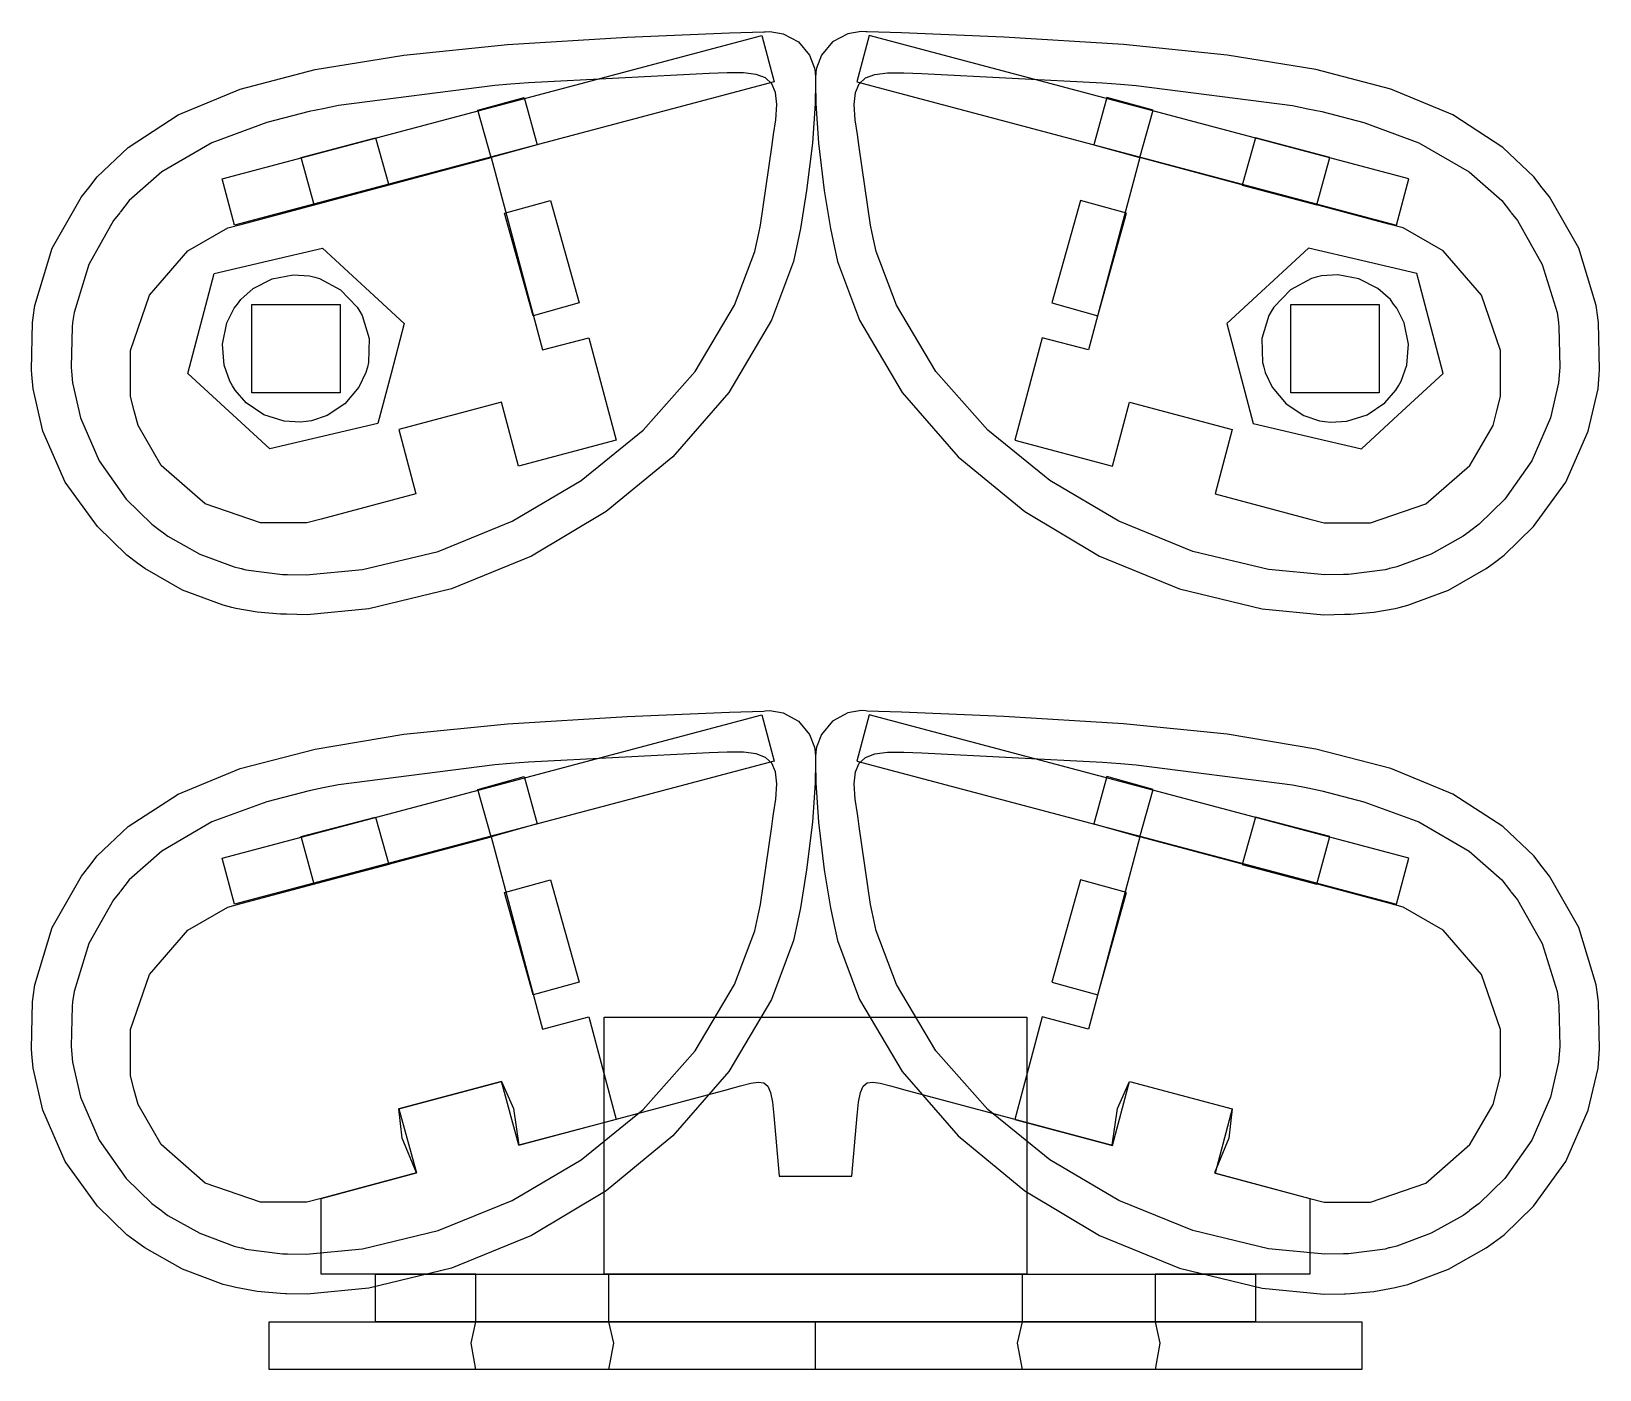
# Model space of a CAD drawing. Extents: x -158 to 1119, y 475 to 1777.
# Drawn here: x 463.2 to 551.8, y 1629.1 to 1704.7 of the extents above; entities that cross this region are included whole.
import ezdxf

# ---------------------------------------------------------------- set-up
doc = ezdxf.new("R2010")
doc.units = 0
doc.header["$MEASUREMENT"] = 0

msp = doc.modelspace()

# ---------------------------------------------------------------- linework, layer by layer
at = {"color": 0}
for p, q in [((474.024, 1696.373), (504.497, 1704.463)), ((504.497, 1704.463), (505.189, 1701.853)), ((510.555, 1704.463), (509.863, 1701.853)), ((541.028, 1696.373), (510.555, 1704.463)), ((505.189, 1701.853), (474.719, 1693.763)), ((509.863, 1701.853), (540.336, 1693.763)), ((488.464, 1700.253), (491.067, 1700.973)), ((491.067, 1700.973), (491.812, 1698.303)), ((523.988, 1700.973), (523.244, 1698.303)), ((526.588, 1700.253), (523.988, 1700.973)), ((489.212, 1697.583), (488.464, 1700.253)), ((525.841, 1697.583), (526.588, 1700.253)), ((478.473, 1697.583), (482.678, 1698.693)), ((482.678, 1698.693), (483.423, 1696.013)), ((491.812, 1698.303), (489.212, 1697.583)), ((523.244, 1698.303), (525.841, 1697.583)), ((532.374, 1698.693), (531.63, 1696.013)), ((536.583, 1697.583), (532.374, 1698.693)), ((475.153, 1693.823), (489.212, 1697.583)), ((479.217, 1694.913), (478.473, 1697.583)), ((489.212, 1697.583), (492.115, 1686.713)), ((525.841, 1697.583), (522.937, 1686.713)), ((539.899, 1693.823), (525.841, 1697.583)), ((535.835, 1694.913), (536.583, 1697.583)), ((474.719, 1693.763), (474.024, 1696.373)), ((540.336, 1693.763), (541.028, 1696.373)), ((483.423, 1696.013), (479.217, 1694.913)), ((531.63, 1696.013), (535.835, 1694.913)), ((489.963, 1694.433), (492.566, 1695.153)), ((491.572, 1688.643), (489.963, 1694.433)), ((492.566, 1695.153), (494.172, 1689.373)), ((522.489, 1695.153), (520.88, 1689.373)), ((525.089, 1694.433), (522.489, 1695.153)), ((523.48, 1688.643), (525.089, 1694.433)), ((472.084, 1692.303), (474.342, 1693.603)), ((474.342, 1693.603), (475.153, 1693.823)), ((540.71, 1693.603), (539.899, 1693.823)), ((542.968, 1692.303), (540.71, 1693.603)), ((469.915, 1689.813), (472.084, 1692.303)), ((473.566, 1691.033), (476.621, 1691.743)), ((476.621, 1691.743), (479.68, 1692.453)), ((479.68, 1692.453), (484.301, 1688.213)), ((535.376, 1692.453), (530.751, 1688.213)), ((538.431, 1691.743), (535.376, 1692.453)), ((541.486, 1691.033), (538.431, 1691.743)), ((545.137, 1689.813), (542.968, 1692.303)), ((472.077, 1685.373), (473.566, 1691.033)), ((476.833, 1690.723), (478.021, 1690.953)), ((478.021, 1690.953), (478.953, 1690.893)), ((478.953, 1690.893), (479.246, 1690.813)), ((536.099, 1690.893), (535.806, 1690.813)), ((537.031, 1690.953), (536.099, 1690.893)), ((538.219, 1690.723), (537.031, 1690.953)), ((542.975, 1685.373), (541.486, 1691.033)), ((475.062, 1689.553), (475.76, 1690.173)), ((475.76, 1690.173), (476.833, 1690.723)), ((479.246, 1690.813), (479.514, 1690.743)), ((479.514, 1690.743), (480.706, 1690.103)), ((480.706, 1690.103), (481.645, 1689.123)), ((534.346, 1690.103), (533.408, 1689.123)), ((535.538, 1690.743), (534.346, 1690.103)), ((535.806, 1690.813), (535.538, 1690.743)), ((539.292, 1690.173), (538.219, 1690.723)), ((539.994, 1689.553), (539.292, 1690.173)), ((468.835, 1686.683), (469.915, 1689.813)), ((474.691, 1689.063), (474.875, 1689.303)), ((474.875, 1689.303), (475.062, 1689.553)), ((481.645, 1689.123), (481.782, 1688.883)), ((494.172, 1689.373), (491.572, 1688.643)), ((520.88, 1689.373), (523.48, 1688.643)), ((533.408, 1689.123), (533.27, 1688.883)), ((540.177, 1689.303), (539.994, 1689.553)), ((540.361, 1689.063), (540.177, 1689.303)), ((546.217, 1686.683), (545.137, 1689.813)), ((474.035, 1687.043), (474.282, 1688.233)), ((474.282, 1688.233), (474.691, 1689.063)), ((481.782, 1688.883), (481.923, 1688.653)), ((481.923, 1688.653), (482.311, 1687.353)), ((484.301, 1688.213), (483.557, 1685.383)), ((530.751, 1688.213), (532.24, 1682.553)), ((533.129, 1688.653), (532.741, 1687.353)), ((533.27, 1688.883), (533.129, 1688.653)), ((540.77, 1688.233), (540.361, 1689.063)), ((541.017, 1687.043), (540.77, 1688.233)), ((482.311, 1687.353), (482.283, 1686.003)), ((492.115, 1686.713), (494.726, 1687.403)), ((494.726, 1687.403), (496.274, 1681.613)), ((520.33, 1687.403), (518.781, 1681.613)), ((522.937, 1686.713), (520.33, 1687.403)), ((532.741, 1687.353), (532.769, 1686.003)), ((468.832, 1684.073), (468.835, 1686.683)), ((474.137, 1685.843), (474.035, 1687.043)), ((540.915, 1685.843), (541.017, 1687.043)), ((546.22, 1684.073), (546.217, 1686.683)), ((474.441, 1684.953), (474.137, 1685.843)), ((482.216, 1685.733), (482.135, 1685.433)), ((482.283, 1686.003), (482.216, 1685.733)), ((532.769, 1686.003), (532.84, 1685.733)), ((532.84, 1685.733), (532.917, 1685.433)), ((540.611, 1684.953), (540.915, 1685.843)), ((474.391, 1683.253), (472.077, 1685.373)), ((474.596, 1684.693), (474.441, 1684.953)), ((474.748, 1684.433), (474.596, 1684.693)), ((482.135, 1685.433), (481.726, 1684.603)), ((483.557, 1685.383), (482.812, 1682.553)), ((532.917, 1685.433), (533.326, 1684.603)), ((540.304, 1684.433), (540.46, 1684.693)), ((540.46, 1684.693), (540.611, 1684.953)), ((540.664, 1683.253), (542.975, 1685.373)), ((469.047, 1683.263), (468.832, 1684.073)), ((475.365, 1683.733), (474.748, 1684.433)), ((481.726, 1684.603), (480.95, 1683.673)), ((489.79, 1683.763), (483.99, 1682.213)), ((490.757, 1680.143), (489.79, 1683.763)), ((524.295, 1680.143), (525.265, 1683.763)), ((525.265, 1683.763), (531.062, 1682.213)), ((533.326, 1684.603), (534.103, 1683.673)), ((539.684, 1683.733), (540.304, 1684.433)), ((546.005, 1683.263), (546.22, 1684.073)), ((469.266, 1682.453), (469.047, 1683.263)), ((476.702, 1681.123), (474.391, 1683.253)), ((476.367, 1683.053), (475.365, 1683.733)), ((477.517, 1682.683), (476.367, 1683.053)), ((479.937, 1683.013), (479.055, 1682.703)), ((480.95, 1683.673), (479.937, 1683.013)), ((534.103, 1683.673), (535.115, 1683.013)), ((535.115, 1683.013), (535.997, 1682.703)), ((537.535, 1682.683), (538.685, 1683.053)), ((538.354, 1681.123), (540.664, 1683.253)), ((538.685, 1683.053), (539.684, 1683.733)), ((545.79, 1682.453), (546.005, 1683.263)), ((470.567, 1680.193), (469.266, 1682.453)), ((482.812, 1682.553), (476.702, 1681.123)), ((478.448, 1682.623), (477.517, 1682.683)), ((478.752, 1682.673), (478.448, 1682.623)), ((479.055, 1682.703), (478.752, 1682.673)), ((483.99, 1682.213), (484.961, 1678.583)), ((531.062, 1682.213), (530.092, 1678.583)), ((532.24, 1682.553), (535.299, 1681.843)), ((535.997, 1682.703), (536.3, 1682.673)), ((536.3, 1682.673), (536.604, 1682.623)), ((536.604, 1682.623), (537.535, 1682.683)), ((544.485, 1680.193), (545.79, 1682.453)), ((496.274, 1681.613), (490.757, 1680.143)), ((518.781, 1681.613), (524.295, 1680.143)), ((535.299, 1681.843), (538.354, 1681.123)), ((473.061, 1678.023), (470.567, 1680.193)), ((541.991, 1678.023), (544.485, 1680.193)), ((484.961, 1678.583), (479.605, 1677.153)), ((530.092, 1678.583), (535.447, 1677.153)), ((476.187, 1676.943), (473.061, 1678.023)), ((538.865, 1676.943), (541.991, 1678.023)), ((478.794, 1676.943), (476.187, 1676.943)), ((479.605, 1677.153), (478.794, 1676.943)), ((535.447, 1677.153), (536.258, 1676.943)), ((536.258, 1676.943), (538.865, 1676.943)), ((474.024, 1658.003), (504.497, 1666.103)), ((504.497, 1666.103), (505.189, 1663.493)), ((510.555, 1666.103), (509.863, 1663.493)), ((541.028, 1658.003), (510.555, 1666.103)), ((505.189, 1663.493), (474.719, 1655.403)), ((509.863, 1663.493), (540.336, 1655.403)), ((488.464, 1661.893), (491.067, 1662.613)), ((491.067, 1662.613), (491.812, 1659.943)), ((523.988, 1662.613), (523.244, 1659.943)), ((526.588, 1661.893), (523.988, 1662.613)), ((489.212, 1659.213), (488.464, 1661.893)), ((525.841, 1659.213), (526.588, 1661.893)), ((478.473, 1659.223), (482.678, 1660.333)), ((482.678, 1660.333), (483.423, 1657.653)), ((491.812, 1659.943), (489.212, 1659.213)), ((523.244, 1659.943), (525.841, 1659.213)), ((532.374, 1660.333), (531.63, 1657.653)), ((536.583, 1659.223), (532.374, 1660.333)), ((475.153, 1655.463), (489.212, 1659.213)), ((479.217, 1656.543), (478.473, 1659.223)), ((489.212, 1659.213), (492.115, 1648.343)), ((525.841, 1659.213), (522.937, 1648.343)), ((539.899, 1655.463), (525.841, 1659.213)), ((535.835, 1656.543), (536.583, 1659.223)), ((474.719, 1655.403), (474.024, 1658.003)), ((483.423, 1657.653), (479.217, 1656.543)), ((531.63, 1657.653), (535.835, 1656.543)), ((540.336, 1655.403), (541.028, 1658.003)), ((489.963, 1656.063), (492.566, 1656.793)), ((492.566, 1656.793), (494.172, 1651.013)), ((522.489, 1656.793), (520.88, 1651.013)), ((525.089, 1656.063), (522.489, 1656.793)), ((474.342, 1655.243), (475.153, 1655.463)), ((491.572, 1650.283), (489.963, 1656.063)), ((523.48, 1650.283), (525.089, 1656.063)), ((540.71, 1655.243), (539.899, 1655.463)), ((472.084, 1653.943), (474.342, 1655.243)), ((542.968, 1653.943), (540.71, 1655.243)), ((469.915, 1651.443), (472.084, 1653.943)), ((545.137, 1651.443), (542.968, 1653.943)), ((468.835, 1648.323), (469.915, 1651.443)), ((494.172, 1651.013), (491.572, 1650.283)), ((520.88, 1651.013), (523.48, 1650.283)), ((546.217, 1648.323), (545.137, 1651.443)), ((492.115, 1648.343), (494.726, 1649.043)), ((494.726, 1649.043), (496.274, 1643.253)), ((495.597, 1649.023), (519.459, 1649.023)), ((495.597, 1634.523), (495.597, 1649.023)), ((520.33, 1649.043), (518.781, 1643.253)), ((519.459, 1649.023), (519.459, 1634.523)), ((522.937, 1648.343), (520.33, 1649.043)), ((468.832, 1645.713), (468.835, 1648.323)), ((546.22, 1645.713), (546.217, 1648.323)), ((469.047, 1644.903), (468.832, 1645.713)), ((546.005, 1644.903), (546.22, 1645.713)), ((469.266, 1644.093), (469.047, 1644.903)), ((489.79, 1645.393), (483.99, 1643.853)), ((483.99, 1643.853), (489.79, 1645.393)), ((490.767, 1641.803), (489.79, 1645.393)), ((489.79, 1645.393), (490.475, 1643.873)), ((490.767, 1641.803), (502.557, 1644.953)), ((502.557, 1644.953), (502.741, 1645.003)), ((502.741, 1645.003), (503.294, 1645.153)), ((503.294, 1645.153), (503.866, 1645.303)), ((503.866, 1645.303), (504.296, 1645.363)), ((504.296, 1645.363), (504.614, 1645.313)), ((504.614, 1645.313), (504.836, 1645.123)), ((504.836, 1645.123), (504.988, 1644.773)), ((510.064, 1644.773), (510.216, 1645.123)), ((510.216, 1645.123), (510.438, 1645.313)), ((510.438, 1645.313), (510.756, 1645.363)), ((510.756, 1645.363), (511.186, 1645.303)), ((511.186, 1645.303), (511.761, 1645.153)), ((511.761, 1645.153), (512.311, 1645.003)), ((512.311, 1645.003), (512.495, 1644.953)), ((512.495, 1644.953), (524.285, 1641.803)), ((524.295, 1641.773), (525.265, 1645.393)), ((524.578, 1643.873), (525.265, 1645.393)), ((525.265, 1645.393), (531.062, 1643.853)), ((525.265, 1645.393), (531.062, 1643.853)), ((545.79, 1644.093), (546.005, 1644.903)), ((470.567, 1641.833), (469.266, 1644.093)), ((504.988, 1644.773), (505.094, 1644.233)), ((505.094, 1644.233), (505.157, 1643.673)), ((509.895, 1643.673), (509.958, 1644.233)), ((509.958, 1644.233), (510.064, 1644.773)), ((544.485, 1641.833), (545.79, 1644.093)), ((483.99, 1643.853), (484.999, 1640.243)), ((484.184, 1642.193), (483.99, 1643.853)), ((490.475, 1643.873), (490.767, 1641.803)), ((496.274, 1643.253), (490.767, 1641.803)), ((505.157, 1643.673), (505.175, 1643.483)), ((505.175, 1643.483), (505.475, 1640.043)), ((509.581, 1640.043), (509.881, 1643.483)), ((509.881, 1643.483), (509.895, 1643.673)), ((518.781, 1643.253), (524.295, 1641.773)), ((524.285, 1641.803), (524.578, 1643.873)), ((531.062, 1643.853), (530.092, 1640.223)), ((531.062, 1643.853), (530.868, 1642.193)), ((484.999, 1640.243), (484.184, 1642.193)), ((530.868, 1642.193), (530.053, 1640.243)), ((473.061, 1639.663), (470.567, 1641.833)), ((541.991, 1639.663), (544.485, 1641.833)), ((476.187, 1638.583), (473.061, 1639.663)), ((484.999, 1640.243), (479.605, 1638.793)), ((479.605, 1638.793), (484.999, 1640.243)), ((505.475, 1640.043), (509.581, 1640.043)), ((530.053, 1640.243), (535.447, 1638.793)), ((530.092, 1640.223), (535.447, 1638.793)), ((538.865, 1638.583), (541.991, 1639.663)), ((478.794, 1638.583), (476.187, 1638.583)), ((479.605, 1638.793), (478.794, 1638.583)), ((479.605, 1634.523), (479.605, 1638.793)), ((535.447, 1638.793), (536.258, 1638.583)), ((535.447, 1638.793), (535.447, 1634.523)), ((536.258, 1638.583), (538.865, 1638.583)), ((488.344, 1634.523), (479.605, 1634.523)), ((482.671, 1634.523), (532.385, 1634.523)), ((482.671, 1631.823), (482.671, 1634.523)), ((488.344, 1631.823), (488.344, 1634.523)), ((519.459, 1634.523), (495.597, 1634.523)), ((519.208, 1634.523), (495.844, 1634.523)), ((495.844, 1634.523), (495.844, 1631.823)), ((519.208, 1631.823), (519.208, 1634.523)), ((535.447, 1634.523), (526.708, 1634.523)), ((526.708, 1634.523), (526.708, 1631.823)), ((532.385, 1634.523), (532.385, 1631.823)), ((476.677, 1631.823), (538.378, 1631.823)), ((476.677, 1629.123), (476.677, 1631.823)), ((532.385, 1631.823), (482.671, 1631.823)), ((488.072, 1630.623), (488.344, 1631.823)), ((495.844, 1631.823), (496.112, 1630.623)), ((507.528, 1631.823), (538.378, 1631.823)), ((507.528, 1629.123), (507.528, 1631.823)), ((518.94, 1630.623), (519.208, 1631.823)), ((526.708, 1631.823), (526.98, 1630.623)), ((538.378, 1631.823), (538.378, 1629.123)), ((538.378, 1631.823), (538.378, 1629.123)), ((488.344, 1629.123), (488.072, 1630.623)), ((496.112, 1630.623), (495.844, 1629.123)), ((519.208, 1629.123), (518.94, 1630.623)), ((526.98, 1630.623), (526.708, 1629.123)), ((538.378, 1629.123), (476.677, 1629.123)), ((495.844, 1629.123), (488.344, 1629.123)), ((538.378, 1629.123), (507.528, 1629.123)), ((526.708, 1629.123), (519.208, 1629.123))]:
    msp.add_line(p, q, dxfattribs=at)
at = {"color": 142}
for p, q in [((490.125, 1703.953), (496.884, 1704.383)), ((496.884, 1704.383), (502.674, 1704.613)), ((502.674, 1704.613), (504.603, 1704.673)), ((504.603, 1704.673), (504.61, 1704.683)), ((504.61, 1704.683), (504.684, 1704.683)), ((504.684, 1704.683), (504.692, 1704.683)), ((504.692, 1704.683), (504.938, 1704.703)), ((504.938, 1704.703), (505.7, 1704.573)), ((505.7, 1704.573), (506.561, 1704.103)), ((509.352, 1704.573), (508.491, 1704.103)), ((510.114, 1704.703), (509.352, 1704.573)), ((510.361, 1704.683), (510.114, 1704.703)), ((510.368, 1704.683), (510.361, 1704.683)), ((510.442, 1704.683), (510.368, 1704.683)), ((510.449, 1704.673), (510.442, 1704.683)), ((512.378, 1704.613), (510.449, 1704.673)), ((518.168, 1704.383), (512.378, 1704.613)), ((524.927, 1703.953), (518.168, 1704.383)), ((479.26, 1702.543), (484.269, 1703.363)), ((484.269, 1703.363), (490.125, 1703.953)), ((506.561, 1704.103), (507.193, 1703.353)), ((507.193, 1703.353), (507.471, 1702.633)), ((507.859, 1703.353), (507.581, 1702.633)), ((508.491, 1704.103), (507.859, 1703.353)), ((530.783, 1703.363), (524.927, 1703.953)), ((535.792, 1702.543), (530.783, 1703.363)), ((475.033, 1701.433), (479.26, 1702.543)), ((502.769, 1702.363), (502.54, 1702.353)), ((503.46, 1702.353), (502.769, 1702.363)), ((507.471, 1702.633), (507.5, 1702.393)), ((507.5, 1702.393), (507.5, 1702.383)), ((507.5, 1702.383), (507.507, 1702.323)), ((507.552, 1702.383), (507.545, 1702.323)), ((507.581, 1702.633), (507.552, 1702.393)), ((507.552, 1702.393), (507.552, 1702.383)), ((511.592, 1702.353), (512.283, 1702.363)), ((512.283, 1702.363), (512.513, 1702.353)), ((540.019, 1701.433), (535.792, 1702.543)), ((489.42, 1701.643), (480.583, 1700.513)), ((490.302, 1701.713), (489.42, 1701.643)), ((491.321, 1701.793), (490.302, 1701.713)), ((501.52, 1702.323), (491.321, 1701.793)), ((502.54, 1702.353), (501.52, 1702.323)), ((504.176, 1702.273), (503.46, 1702.353)), ((504.706, 1702.073), (504.176, 1702.273)), ((505.065, 1701.733), (504.706, 1702.073)), ((505.27, 1701.243), (505.065, 1701.733)), ((507.531, 1701.793), (507.5, 1700.623)), ((507.507, 1702.323), (507.507, 1702.313)), ((507.507, 1702.313), (507.51, 1702.303)), ((507.51, 1702.303), (507.517, 1702.163)), ((507.517, 1702.163), (507.517, 1702.153)), ((507.517, 1702.153), (507.531, 1701.793)), ((507.535, 1702.153), (507.521, 1701.793)), ((507.521, 1701.793), (507.552, 1700.623)), ((507.542, 1702.303), (507.535, 1702.163)), ((507.535, 1702.163), (507.535, 1702.153)), ((507.545, 1702.313), (507.542, 1702.303)), ((507.545, 1702.323), (507.545, 1702.313)), ((509.782, 1701.243), (509.983, 1701.733)), ((509.983, 1701.733), (510.343, 1702.073)), ((510.343, 1702.073), (510.876, 1702.273)), ((510.876, 1702.273), (511.592, 1702.353)), ((512.513, 1702.353), (513.532, 1702.323)), ((513.532, 1702.323), (523.734, 1701.793)), ((523.734, 1701.793), (524.75, 1701.713)), ((524.75, 1701.713), (525.632, 1701.643)), ((525.632, 1701.643), (534.469, 1700.513)), ((471.537, 1699.993), (475.033, 1701.433)), ((505.334, 1700.573), (505.27, 1701.243)), ((507.5, 1700.623), (507.348, 1698.393)), ((507.552, 1700.623), (507.704, 1698.393)), ((509.719, 1700.573), (509.782, 1701.243)), ((543.515, 1699.993), (540.019, 1701.433)), ((468.705, 1698.153), (471.537, 1699.993)), ((478.921, 1700.173), (476.547, 1699.553)), ((479.718, 1700.333), (478.921, 1700.173)), ((480.583, 1700.513), (479.718, 1700.333)), ((505.157, 1698.873), (505.277, 1699.703)), ((505.277, 1699.703), (505.334, 1700.573)), ((509.775, 1699.703), (509.719, 1700.573)), ((509.895, 1698.873), (509.775, 1699.703)), ((534.469, 1700.513), (535.334, 1700.333)), ((535.334, 1700.333), (536.131, 1700.173)), ((536.131, 1700.173), (538.502, 1699.553)), ((546.347, 1698.153), (543.515, 1699.993)), ((476.547, 1699.553), (473.439, 1698.413)), ((505.108, 1698.603), (505.157, 1698.873)), ((509.944, 1698.603), (509.895, 1698.873)), ((538.502, 1699.553), (541.61, 1698.413)), ((466.962, 1696.493), (468.705, 1698.153)), ((473.439, 1698.413), (470.61, 1696.773)), ((504.413, 1693.753), (505.065, 1698.163)), ((505.065, 1698.163), (505.108, 1698.603)), ((507.348, 1698.393), (507.027, 1695.713)), ((507.704, 1698.393), (508.022, 1695.713)), ((509.987, 1698.163), (509.944, 1698.603)), ((510.639, 1693.753), (509.987, 1698.163)), ((541.61, 1698.413), (544.442, 1696.773)), ((548.09, 1696.493), (546.347, 1698.153)), ((466.482, 1695.873), (466.962, 1696.493)), ((470.61, 1696.773), (468.758, 1695.143)), ((544.442, 1696.773), (546.295, 1695.143)), ((548.57, 1695.873), (548.09, 1696.493)), ((464.422, 1692.453), (466.066, 1695.353)), ((466.066, 1695.353), (466.482, 1695.873)), ((507.027, 1695.713), (506.674, 1693.563)), ((508.022, 1695.713), (508.378, 1693.563)), ((548.986, 1695.353), (548.57, 1695.873)), ((550.63, 1692.453), (548.986, 1695.353)), ((468.235, 1694.463), (467.876, 1694.013)), ((468.253, 1694.483), (468.235, 1694.463)), ((468.267, 1694.503), (468.253, 1694.483)), ((468.758, 1695.143), (468.267, 1694.503)), ((546.295, 1695.143), (546.785, 1694.503)), ((546.785, 1694.503), (546.803, 1694.483)), ((546.803, 1694.483), (546.817, 1694.463)), ((546.817, 1694.463), (547.177, 1694.013)), ((467.876, 1694.013), (466.479, 1691.543)), ((504.325, 1693.313), (504.413, 1693.753)), ((506.674, 1693.563), (506.526, 1692.853)), ((508.378, 1693.563), (508.526, 1692.853)), ((510.731, 1693.313), (510.639, 1693.753)), ((547.177, 1694.013), (548.573, 1691.543)), ((504.102, 1692.273), (504.325, 1693.313)), ((506.526, 1692.853), (506.286, 1691.713)), ((508.526, 1692.853), (508.766, 1691.713)), ((510.95, 1692.273), (510.731, 1693.313)), ((463.431, 1689.223), (464.422, 1692.453)), ((502.952, 1689.233), (504.102, 1692.273)), ((512.1, 1689.233), (510.95, 1692.273)), ((551.625, 1689.223), (550.63, 1692.453)), ((466.479, 1691.543), (465.65, 1688.833)), ((506.286, 1691.713), (505.041, 1688.393)), ((508.766, 1691.713), (510.011, 1688.393)), ((548.573, 1691.543), (549.406, 1688.833)), ((463.339, 1688.543), (463.431, 1689.223)), ((500.723, 1685.493), (502.952, 1689.233)), ((514.329, 1685.493), (512.1, 1689.233)), ((551.713, 1688.543), (551.625, 1689.223)), ((463.24, 1685.593), (463.304, 1688.263)), ((463.304, 1688.263), (463.335, 1688.533)), ((463.335, 1688.533), (463.339, 1688.543)), ((463.335, 1688.533), (463.335, 1688.533)), ((463.335, 1688.533), (463.335, 1688.533)), ((463.339, 1688.543), (463.339, 1688.543)), ((465.568, 1688.233), (465.54, 1688.013)), ((465.572, 1688.263), (465.568, 1688.233)), ((465.65, 1688.833), (465.572, 1688.263)), ((505.041, 1688.393), (502.638, 1684.313)), ((510.011, 1688.393), (512.414, 1684.313)), ((549.406, 1688.833), (549.48, 1688.263)), ((549.48, 1688.263), (549.484, 1688.233)), ((549.484, 1688.233), (549.512, 1688.013)), ((551.717, 1688.533), (551.713, 1688.543)), ((551.713, 1688.543), (551.713, 1688.543)), ((551.748, 1688.263), (551.717, 1688.533)), ((551.717, 1688.533), (551.717, 1688.533)), ((551.717, 1688.533), (551.717, 1688.533)), ((551.812, 1685.593), (551.748, 1688.263)), ((465.54, 1688.013), (465.487, 1685.743)), ((549.512, 1688.013), (549.565, 1685.743)), ((463.265, 1685.323), (463.24, 1685.593)), ((465.487, 1685.743), (465.508, 1685.513)), ((549.565, 1685.743), (549.544, 1685.513)), ((551.787, 1685.323), (551.812, 1685.593)), ((463.335, 1684.513), (463.265, 1685.323)), ((465.508, 1685.513), (465.565, 1684.853)), ((465.565, 1684.853), (466.02, 1682.873)), ((497.788, 1682.183), (500.723, 1685.493)), ((517.264, 1682.183), (514.329, 1685.493)), ((549.487, 1684.853), (549.032, 1682.873)), ((549.544, 1685.513), (549.487, 1684.853)), ((551.72, 1684.513), (551.787, 1685.323)), ((463.893, 1682.133), (463.335, 1684.513)), ((502.638, 1684.313), (499.477, 1680.683)), ((512.414, 1684.313), (515.575, 1680.683)), ((551.159, 1682.133), (551.72, 1684.513)), ((466.02, 1682.873), (467.064, 1680.443)), ((549.032, 1682.873), (547.988, 1680.443)), ((465.156, 1679.243), (463.893, 1682.133)), ((494.292, 1679.333), (497.788, 1682.183)), ((520.76, 1679.333), (517.264, 1682.183)), ((549.896, 1679.243), (551.159, 1682.133)), ((467.064, 1680.443), (468.599, 1678.283)), ((499.477, 1680.683), (495.71, 1677.583)), ((515.575, 1680.683), (519.342, 1677.583)), ((547.988, 1680.443), (546.453, 1678.283)), ((490.386, 1677.033), (494.292, 1679.333)), ((524.666, 1677.033), (520.76, 1679.333)), ((466.969, 1676.733), (465.156, 1679.243)), ((548.083, 1676.733), (549.896, 1679.243)), ((468.599, 1678.283), (470.045, 1676.863)), ((495.71, 1677.583), (491.491, 1675.063)), ((519.342, 1677.583), (523.562, 1675.063)), ((546.453, 1678.283), (545.007, 1676.863)), ((468.631, 1675.113), (466.969, 1676.733)), ((470.045, 1676.863), (470.585, 1676.463)), ((486.224, 1675.333), (490.386, 1677.033)), ((528.829, 1675.333), (524.666, 1677.033)), ((545.007, 1676.863), (544.471, 1676.463)), ((546.422, 1675.113), (548.083, 1676.733)), ((470.585, 1676.463), (470.62, 1676.443)), ((470.62, 1676.443), (470.955, 1676.193)), ((470.955, 1676.193), (472.751, 1675.183)), ((544.1, 1676.193), (542.301, 1675.183)), ((544.435, 1676.443), (544.1, 1676.193)), ((544.471, 1676.463), (544.435, 1676.443)), ((469.248, 1674.653), (468.631, 1675.113)), ((472.751, 1675.183), (474.688, 1674.463)), ((481.948, 1674.313), (486.224, 1675.333)), ((491.491, 1675.063), (486.971, 1673.213)), ((523.562, 1675.063), (528.081, 1673.213)), ((533.104, 1674.313), (528.829, 1675.333)), ((542.301, 1675.183), (540.361, 1674.463)), ((545.804, 1674.653), (546.422, 1675.113)), ((469.251, 1674.653), (469.248, 1674.653)), ((469.255, 1674.653), (469.251, 1674.653)), ((469.65, 1674.363), (469.255, 1674.653)), ((471.774, 1673.153), (469.65, 1674.363)), ((474.688, 1674.463), (475.093, 1674.363)), ((475.093, 1674.363), (475.122, 1674.363)), ((475.122, 1674.363), (475.153, 1674.353)), ((475.153, 1674.353), (475.354, 1674.293)), ((475.354, 1674.293), (477.422, 1674.033)), ((477.422, 1674.033), (477.633, 1674.023)), ((477.633, 1674.023), (477.648, 1674.023)), ((477.648, 1674.023), (477.679, 1674.023)), ((477.679, 1674.023), (477.69, 1674.023)), ((477.69, 1674.023), (477.708, 1674.023)), ((477.708, 1674.023), (478.766, 1674.003)), ((478.766, 1674.003), (481.948, 1674.313)), ((536.286, 1674.003), (533.104, 1674.313)), ((537.345, 1674.023), (536.286, 1674.003)), ((537.362, 1674.023), (537.345, 1674.023)), ((537.373, 1674.023), (537.362, 1674.023)), ((537.405, 1674.023), (537.373, 1674.023)), ((537.419, 1674.023), (537.405, 1674.023)), ((537.63, 1674.033), (537.419, 1674.023)), ((539.698, 1674.293), (537.63, 1674.033)), ((539.902, 1674.353), (539.698, 1674.293)), ((539.93, 1674.363), (539.902, 1674.353)), ((539.959, 1674.363), (539.93, 1674.363)), ((540.361, 1674.463), (539.959, 1674.363)), ((543.278, 1673.153), (545.406, 1674.363)), ((545.406, 1674.363), (545.797, 1674.653)), ((545.797, 1674.653), (545.804, 1674.653)), ((545.804, 1674.653), (545.804, 1674.653)), ((474.081, 1672.293), (471.774, 1673.153)), ((486.971, 1673.213), (482.308, 1672.093)), ((528.081, 1673.213), (532.744, 1672.093)), ((540.971, 1672.293), (543.278, 1673.153)), ((474.568, 1672.173), (474.081, 1672.293)), ((540.484, 1672.173), (540.971, 1672.293)), ((474.794, 1672.113), (474.568, 1672.173)), ((475.989, 1671.893), (474.794, 1672.113)), ((477.309, 1671.783), (475.989, 1671.893)), ((477.598, 1671.783), (477.309, 1671.783)), ((477.609, 1671.783), (477.598, 1671.783)), ((477.64, 1671.783), (477.609, 1671.783)), ((477.655, 1671.783), (477.64, 1671.783)), ((478.815, 1671.753), (477.655, 1671.783)), ((482.308, 1672.093), (478.815, 1671.753)), ((532.744, 1672.093), (536.237, 1671.753)), ((536.237, 1671.753), (537.398, 1671.783)), ((537.398, 1671.783), (537.412, 1671.783)), ((537.412, 1671.783), (537.443, 1671.783)), ((537.443, 1671.783), (537.454, 1671.783)), ((537.454, 1671.783), (537.743, 1671.783)), ((537.743, 1671.783), (539.063, 1671.893)), ((539.063, 1671.893), (540.259, 1672.113)), ((540.259, 1672.113), (540.484, 1672.173)), ((496.884, 1666.013), (502.674, 1666.253)), ((502.674, 1666.253), (504.603, 1666.313)), ((504.603, 1666.313), (504.61, 1666.313)), ((504.61, 1666.313), (504.684, 1666.323)), ((504.684, 1666.323), (504.692, 1666.323)), ((504.692, 1666.323), (504.938, 1666.343)), ((504.938, 1666.343), (505.7, 1666.213)), ((505.7, 1666.213), (506.561, 1665.743)), ((509.352, 1666.213), (508.491, 1665.743)), ((510.114, 1666.343), (509.352, 1666.213)), ((510.361, 1666.323), (510.114, 1666.343)), ((510.368, 1666.323), (510.361, 1666.323)), ((510.442, 1666.313), (510.368, 1666.323)), ((510.449, 1666.313), (510.442, 1666.313)), ((512.378, 1666.253), (510.449, 1666.313)), ((518.168, 1666.013), (512.378, 1666.253)), ((484.269, 1665.003), (490.125, 1665.593)), ((490.125, 1665.593), (496.884, 1666.013)), ((506.561, 1665.743), (507.193, 1664.993)), ((508.491, 1665.743), (507.859, 1664.993)), ((524.927, 1665.593), (518.168, 1666.013)), ((530.783, 1665.003), (524.927, 1665.593)), ((479.26, 1664.173), (484.269, 1665.003)), ((507.193, 1664.993), (507.471, 1664.273)), ((507.471, 1664.273), (507.5, 1664.023)), ((507.581, 1664.273), (507.552, 1664.023)), ((507.859, 1664.993), (507.581, 1664.273)), ((535.792, 1664.173), (530.783, 1665.003)), ((475.033, 1663.073), (479.26, 1664.173)), ((491.321, 1663.433), (490.302, 1663.353)), ((501.52, 1663.963), (491.321, 1663.433)), ((502.54, 1663.993), (501.52, 1663.963)), ((502.769, 1664.003), (502.54, 1663.993)), ((503.46, 1663.993), (502.769, 1664.003)), ((504.176, 1663.903), (503.46, 1663.993)), ((504.706, 1663.703), (504.176, 1663.903)), ((505.065, 1663.373), (504.706, 1663.703)), ((507.5, 1664.023), (507.5, 1664.023)), ((507.5, 1664.023), (507.507, 1663.953)), ((507.531, 1663.423), (507.5, 1662.263)), ((507.507, 1663.953), (507.507, 1663.953)), ((507.507, 1663.953), (507.507, 1663.953)), ((507.507, 1663.953), (507.51, 1663.933)), ((507.51, 1663.933), (507.517, 1663.803)), ((507.517, 1663.803), (507.517, 1663.793)), ((507.517, 1663.793), (507.531, 1663.423)), ((507.535, 1663.793), (507.521, 1663.423)), ((507.521, 1663.423), (507.552, 1662.263)), ((507.542, 1663.933), (507.535, 1663.803)), ((507.535, 1663.803), (507.535, 1663.793)), ((507.545, 1663.953), (507.542, 1663.933)), ((507.552, 1664.023), (507.545, 1663.953)), ((507.545, 1663.953), (507.545, 1663.953)), ((507.545, 1663.953), (507.545, 1663.953)), ((507.552, 1664.023), (507.552, 1664.023)), ((509.983, 1663.373), (510.343, 1663.703)), ((510.343, 1663.703), (510.876, 1663.903)), ((510.876, 1663.903), (511.592, 1663.993)), ((511.592, 1663.993), (512.283, 1664.003)), ((512.283, 1664.003), (512.513, 1663.993)), ((512.513, 1663.993), (513.532, 1663.963)), ((513.532, 1663.963), (523.734, 1663.433)), ((523.734, 1663.433), (524.75, 1663.353)), ((540.019, 1663.073), (535.792, 1664.173)), ((471.537, 1661.623), (475.033, 1663.073)), ((489.42, 1663.283), (480.583, 1662.153)), ((490.302, 1663.353), (489.42, 1663.283)), ((505.27, 1662.883), (505.065, 1663.373)), ((505.334, 1662.213), (505.27, 1662.883)), ((509.719, 1662.213), (509.782, 1662.883)), ((509.782, 1662.883), (509.983, 1663.373)), ((524.75, 1663.353), (525.632, 1663.283)), ((525.632, 1663.283), (534.469, 1662.153)), ((543.515, 1661.623), (540.019, 1663.073)), ((468.705, 1659.793), (471.537, 1661.623)), ((478.921, 1661.803), (476.547, 1661.193)), ((479.718, 1661.973), (478.921, 1661.803)), ((480.583, 1662.153), (479.718, 1661.973)), ((505.277, 1661.343), (505.334, 1662.213)), ((507.5, 1662.263), (507.348, 1660.033)), ((507.552, 1662.263), (507.704, 1660.033)), ((509.775, 1661.343), (509.719, 1662.213)), ((534.469, 1662.153), (535.334, 1661.973)), ((535.334, 1661.973), (536.131, 1661.803)), ((536.131, 1661.803), (538.502, 1661.193)), ((546.347, 1659.793), (543.515, 1661.623)), ((476.547, 1661.193), (473.439, 1660.053)), ((505.157, 1660.513), (505.277, 1661.343)), ((509.895, 1660.513), (509.775, 1661.343)), ((538.502, 1661.193), (541.61, 1660.053)), ((473.439, 1660.053), (470.61, 1658.413)), ((505.065, 1659.793), (505.108, 1660.243)), ((505.108, 1660.243), (505.157, 1660.513)), ((507.348, 1660.033), (507.027, 1657.353)), ((507.704, 1660.033), (508.022, 1657.353)), ((509.944, 1660.243), (509.895, 1660.513)), ((509.987, 1659.793), (509.944, 1660.243)), ((541.61, 1660.053), (544.442, 1658.413)), ((466.962, 1658.133), (468.705, 1659.793)), ((504.413, 1655.383), (505.065, 1659.793)), ((510.639, 1655.383), (509.987, 1659.793)), ((548.09, 1658.133), (546.347, 1659.793)), ((466.482, 1657.513), (466.962, 1658.133)), ((470.61, 1658.413), (468.758, 1656.783)), ((544.442, 1658.413), (546.295, 1656.783)), ((548.57, 1657.513), (548.09, 1658.133)), ((466.066, 1656.993), (466.482, 1657.513)), ((507.027, 1657.353), (506.674, 1655.203)), ((508.022, 1657.353), (508.378, 1655.203)), ((548.986, 1656.993), (548.57, 1657.513)), ((464.422, 1654.093), (466.066, 1656.993)), ((468.758, 1656.783), (468.267, 1656.143)), ((546.295, 1656.783), (546.785, 1656.143)), ((550.63, 1654.093), (548.986, 1656.993)), ((467.876, 1655.653), (466.479, 1653.183)), ((468.235, 1656.093), (467.876, 1655.653)), ((468.253, 1656.123), (468.235, 1656.093)), ((468.267, 1656.143), (468.253, 1656.123)), ((546.785, 1656.143), (546.803, 1656.123)), ((546.803, 1656.123), (546.817, 1656.093)), ((546.817, 1656.093), (547.177, 1655.653)), ((547.177, 1655.653), (548.573, 1653.183)), ((504.102, 1653.913), (504.325, 1654.953)), ((504.325, 1654.953), (504.413, 1655.383)), ((506.674, 1655.203), (506.526, 1654.493)), ((508.378, 1655.203), (508.526, 1654.493)), ((510.731, 1654.953), (510.639, 1655.383)), ((510.95, 1653.913), (510.731, 1654.953)), ((463.431, 1650.863), (464.422, 1654.093)), ((502.952, 1650.873), (504.102, 1653.913)), ((506.526, 1654.493), (506.286, 1653.353)), ((508.526, 1654.493), (508.766, 1653.353)), ((512.1, 1650.873), (510.95, 1653.913)), ((551.625, 1650.863), (550.63, 1654.093)), ((466.479, 1653.183), (465.65, 1650.473)), ((506.286, 1653.353), (505.041, 1650.033)), ((508.766, 1653.353), (510.011, 1650.033)), ((548.573, 1653.183), (549.406, 1650.473)), ((463.304, 1649.903), (463.335, 1650.163)), ((463.335, 1650.173), (463.339, 1650.183)), ((463.335, 1650.163), (463.335, 1650.173)), ((463.335, 1650.173), (463.335, 1650.173)), ((463.339, 1650.183), (463.431, 1650.863)), ((463.339, 1650.183), (463.339, 1650.183)), ((465.65, 1650.473), (465.572, 1649.903)), ((500.723, 1647.133), (502.952, 1650.873)), ((514.329, 1647.133), (512.1, 1650.873)), ((549.406, 1650.473), (549.48, 1649.903)), ((551.713, 1650.183), (551.625, 1650.863)), ((551.717, 1650.173), (551.713, 1650.183)), ((551.713, 1650.183), (551.713, 1650.183)), ((551.717, 1650.163), (551.717, 1650.173)), ((551.717, 1650.173), (551.717, 1650.173)), ((551.748, 1649.903), (551.717, 1650.163)), ((463.24, 1647.233), (463.304, 1649.903)), ((465.54, 1649.653), (465.487, 1647.383)), ((465.568, 1649.873), (465.54, 1649.653)), ((465.572, 1649.903), (465.568, 1649.873)), ((505.041, 1650.033), (502.638, 1645.953)), ((510.011, 1650.033), (512.414, 1645.953)), ((549.48, 1649.903), (549.484, 1649.873)), ((549.484, 1649.873), (549.512, 1649.653)), ((549.512, 1649.653), (549.565, 1647.383)), ((551.812, 1647.233), (551.748, 1649.903)), ((463.265, 1646.963), (463.24, 1647.233)), ((463.335, 1646.153), (463.265, 1646.963)), ((465.487, 1647.383), (465.508, 1647.153)), ((465.508, 1647.153), (465.565, 1646.483)), ((497.788, 1643.813), (500.723, 1647.133)), ((517.264, 1643.813), (514.329, 1647.133)), ((549.544, 1647.153), (549.487, 1646.483)), ((549.565, 1647.383), (549.544, 1647.153)), ((551.72, 1646.153), (551.787, 1646.963)), ((551.787, 1646.963), (551.812, 1647.233)), ((463.893, 1643.773), (463.335, 1646.153)), ((465.565, 1646.483), (466.02, 1644.513)), ((502.638, 1645.953), (499.477, 1642.323)), ((512.414, 1645.953), (515.575, 1642.323)), ((549.487, 1646.483), (549.032, 1644.513)), ((551.159, 1643.773), (551.72, 1646.153)), ((466.02, 1644.513), (467.064, 1642.073)), ((549.032, 1644.513), (547.988, 1642.073)), ((465.156, 1640.883), (463.893, 1643.773)), ((494.292, 1640.973), (497.788, 1643.813)), ((520.76, 1640.973), (517.264, 1643.813)), ((549.896, 1640.883), (551.159, 1643.773)), ((499.477, 1642.323), (495.71, 1639.213)), ((515.575, 1642.323), (519.342, 1639.213)), ((467.064, 1642.073), (468.599, 1639.913)), ((547.988, 1642.073), (546.453, 1639.913)), ((466.969, 1638.363), (465.156, 1640.883)), ((490.386, 1638.673), (494.292, 1640.973)), ((524.666, 1638.673), (520.76, 1640.973)), ((548.083, 1638.363), (549.896, 1640.883)), ((468.599, 1639.913), (470.045, 1638.503)), ((546.453, 1639.913), (545.007, 1638.503)), ((486.224, 1636.973), (490.386, 1638.673)), ((495.71, 1639.213), (491.491, 1636.703)), ((519.342, 1639.213), (523.562, 1636.703)), ((528.829, 1636.973), (524.666, 1638.673)), ((468.631, 1636.743), (466.969, 1638.363)), ((470.045, 1638.503), (470.585, 1638.103)), ((470.585, 1638.103), (470.62, 1638.073)), ((470.62, 1638.073), (470.955, 1637.833)), ((470.955, 1637.833), (472.751, 1636.823)), ((544.1, 1637.833), (542.301, 1636.823)), ((544.435, 1638.073), (544.1, 1637.833)), ((544.471, 1638.103), (544.435, 1638.073)), ((545.007, 1638.503), (544.471, 1638.103)), ((546.422, 1636.743), (548.083, 1638.363)), ((472.751, 1636.823), (474.688, 1636.103)), ((481.948, 1635.953), (486.224, 1636.973)), ((533.104, 1635.953), (528.829, 1636.973)), ((542.301, 1636.823), (540.361, 1636.103)), ((469.248, 1636.293), (468.631, 1636.743)), ((469.251, 1636.293), (469.248, 1636.293)), ((469.255, 1636.283), (469.251, 1636.293)), ((469.65, 1636.003), (469.255, 1636.283)), ((471.774, 1634.793), (469.65, 1636.003)), ((474.688, 1636.103), (475.093, 1636.003)), ((475.093, 1636.003), (475.122, 1635.993)), ((475.122, 1635.993), (475.153, 1635.993)), ((475.153, 1635.993), (475.354, 1635.933)), ((475.354, 1635.933), (477.422, 1635.663)), ((478.766, 1635.643), (481.948, 1635.953)), ((491.491, 1636.703), (486.971, 1634.853)), ((523.562, 1636.703), (528.081, 1634.853)), ((536.286, 1635.643), (533.104, 1635.953)), ((539.698, 1635.933), (537.63, 1635.663)), ((539.902, 1635.993), (539.698, 1635.933)), ((539.93, 1635.993), (539.902, 1635.993)), ((539.959, 1636.003), (539.93, 1635.993)), ((540.361, 1636.103), (539.959, 1636.003)), ((543.278, 1634.793), (545.406, 1636.003)), ((545.406, 1636.003), (545.797, 1636.283)), ((545.797, 1636.283), (545.804, 1636.293)), ((545.804, 1636.293), (546.422, 1636.743)), ((545.804, 1636.293), (545.804, 1636.293)), ((477.422, 1635.663), (477.633, 1635.663)), ((477.633, 1635.663), (477.648, 1635.663)), ((477.648, 1635.663), (477.679, 1635.663)), ((477.679, 1635.663), (477.69, 1635.663)), ((477.69, 1635.663), (477.708, 1635.663)), ((477.708, 1635.663), (478.766, 1635.643)), ((537.345, 1635.663), (536.286, 1635.643)), ((537.362, 1635.663), (537.345, 1635.663)), ((537.373, 1635.663), (537.362, 1635.663)), ((537.405, 1635.663), (537.373, 1635.663)), ((537.419, 1635.663), (537.405, 1635.663)), ((537.63, 1635.663), (537.419, 1635.663)), ((474.081, 1633.933), (471.774, 1634.793)), ((486.971, 1634.853), (482.308, 1633.733)), ((528.081, 1634.853), (532.744, 1633.733)), ((540.971, 1633.933), (543.278, 1634.793)), ((474.568, 1633.813), (474.081, 1633.933)), ((474.794, 1633.753), (474.568, 1633.813)), ((475.989, 1633.533), (474.794, 1633.753)), ((477.309, 1633.423), (475.989, 1633.533)), ((477.598, 1633.413), (477.309, 1633.423)), ((477.602, 1633.413), (477.598, 1633.413)), ((477.648, 1633.413), (477.602, 1633.413)), ((477.655, 1633.413), (477.648, 1633.413)), ((478.815, 1633.383), (477.655, 1633.413)), ((482.308, 1633.733), (478.815, 1633.383)), ((532.744, 1633.733), (536.237, 1633.383)), ((536.237, 1633.383), (537.398, 1633.413)), ((537.398, 1633.413), (537.405, 1633.413)), ((537.405, 1633.413), (537.45, 1633.413)), ((537.45, 1633.413), (537.454, 1633.413)), ((537.454, 1633.413), (537.743, 1633.423)), ((537.743, 1633.423), (539.063, 1633.533)), ((539.063, 1633.533), (540.259, 1633.753)), ((540.259, 1633.753), (540.484, 1633.813)), ((540.484, 1633.813), (540.971, 1633.933))]:
    msp.add_line(p, q, dxfattribs=at)
at = {"color": 1}
for p, q in [((475.693, 1689.283), (480.685, 1689.283)), ((475.693, 1684.293), (475.693, 1689.283)), ((480.685, 1689.283), (480.685, 1684.293)), ((534.367, 1689.283), (539.359, 1689.283)), ((534.367, 1684.293), (534.367, 1689.283)), ((539.359, 1689.283), (539.359, 1684.293)), ((480.685, 1684.293), (475.693, 1684.293)), ((539.359, 1684.293), (534.367, 1684.293))]:
    msp.add_line(p, q, dxfattribs=at)

doc.saveas('drawing.dxf')
